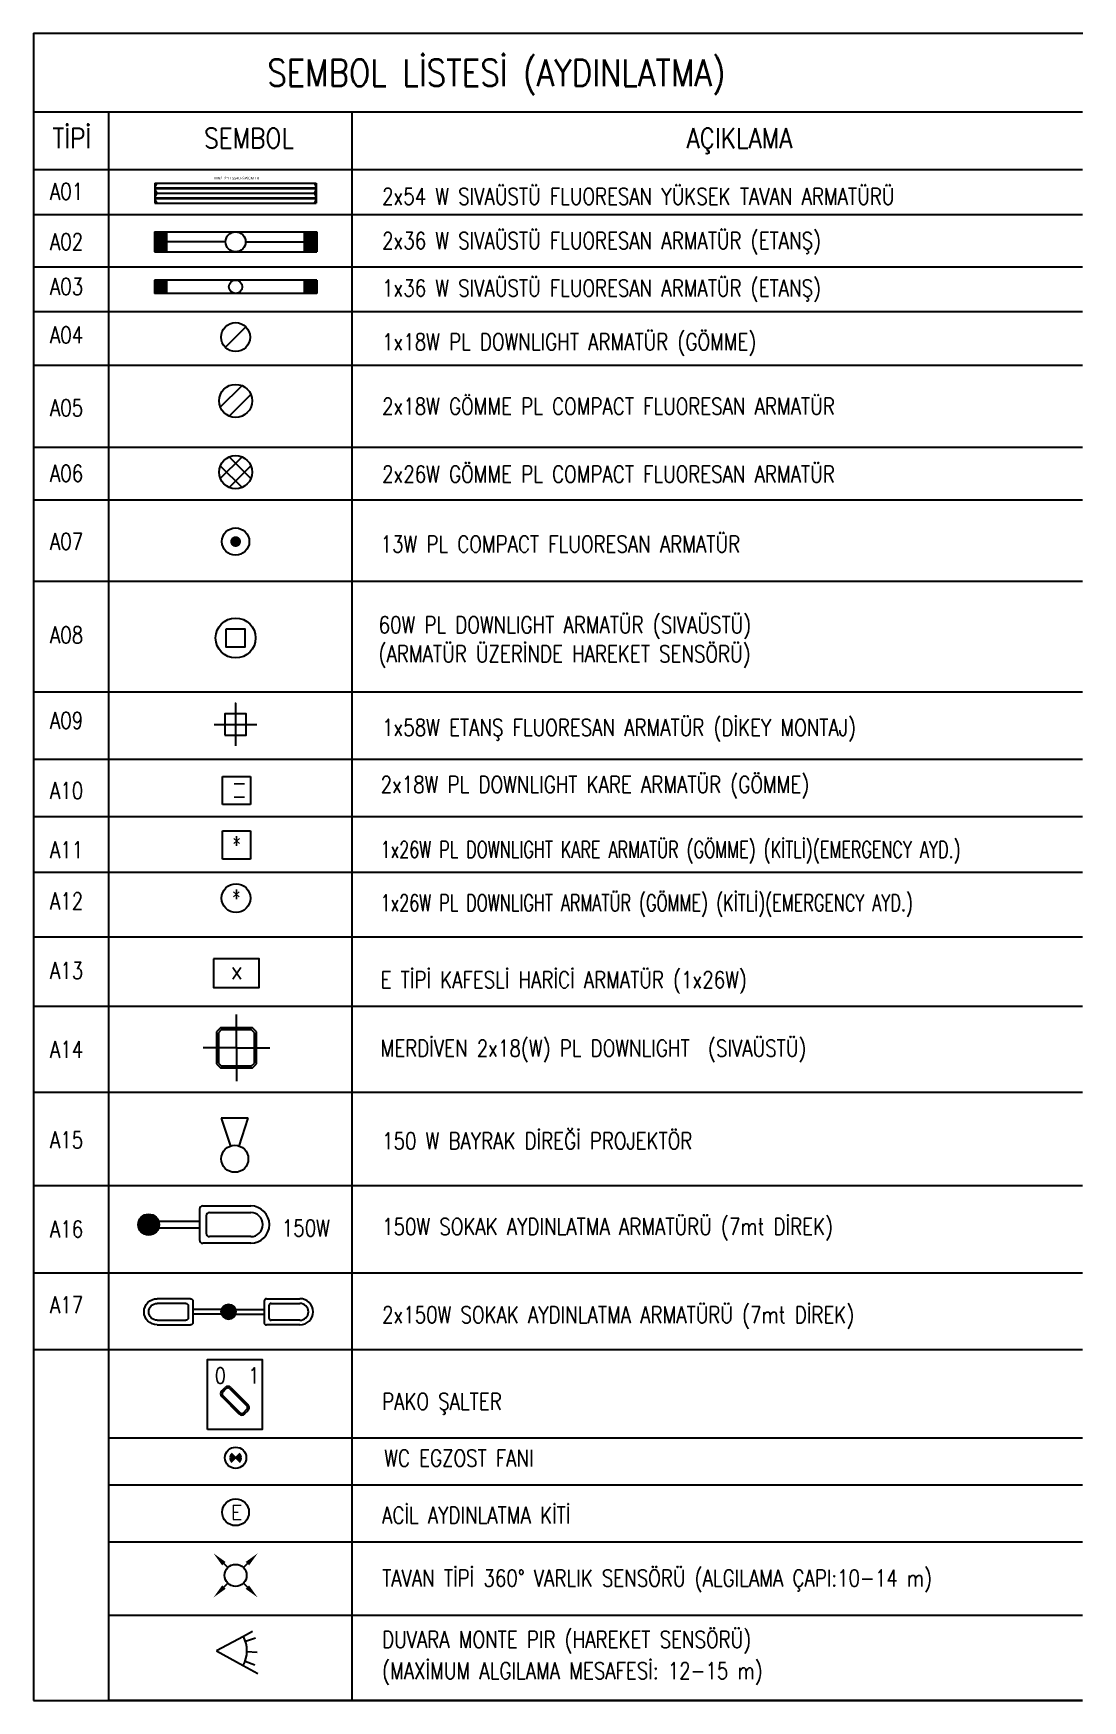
# Model space of a CAD drawing. Extents: x -1701 to 23780, y -363 to 7742.
# Drawn here: x -1701 to -915, y 2727 to 3976 of the extents above; entities that cross this region are included whole.
import ezdxf
from ezdxf.enums import TextEntityAlignment as Align

# ---------------------------------------------------------------- set-up
doc = ezdxf.new("R2010")
doc.units = 0
doc.header["$LTSCALE"] = 25
doc.header["$MEASUREMENT"] = 0
for name, color, linetype, lineweight in [('E-13W PL COMPACT FLUORESAN ARMATÜR', 7, 'Continuous', 30), ('E-150 W PROJEKTÖR', 7, 'Continuous', 30), ('E-1x18W PL DOWNLIGHT ARMATÜR (GÖMME)', 7, 'Continuous', 30), ('E-1x26W PL DOWNLIGHT ARMATÜR (GÖMME) (KİTLİ)', 7, 'Continuous', 30), ('E-1x26W PL DOWNLIGHT KARE ARMATÜR (GÖMME) (KİTLİ)', 7, 'Continuous', 30), ('E-1x36 W SIVAÜSTÜ FLUORESAN ARMATÜR (ETANŞ)', 7, 'Continuous', 30), ('E-1x58W ETANŞ FLUORESAN ARMATÜR (DİKEY MONTAJ)', 7, 'Continuous', 30), ('E-2x18(W) PL DOWNLIGHT ARMATÜR (SIVAÜSTÜ)', 7, 'Continuous', 30), ('E-2x18W GÖMME PL COMPACT FLUORESAN ARMATÜR', 7, 'Continuous', 30), ('E-2x18W PL DOWNLIGHT KARE ARMATÜR (GÖMME)', 7, 'Continuous', 30), ('E-2x26W GÖMME PL COMPACT FLUORESAN ARMATÜR', 7, 'Continuous', 30), ('E-2x36 W SIVAÜSTÜ FLUORESAN ARMATÜR (ETANŞ)', 7, 'Continuous', 30), ('E-2x54 W SIVAÜSTÜ FLUORESAN YÜKSEK TAVAN ARMATÜRÜ', 7, 'Continuous', 30), ('E-60W PL DOWNLIGHT ARMATÜR (SIVAÜSTÜ)', 7, 'Continuous', 30), ('E-ACİL AYDINLATMA KİTİ', 7, 'Continuous', 30), ('E-DUVARA MONTE PIR (HAREKET SENSÖRÜ)', 7, 'Continuous', 30), ('E-E TİPİ HARİCİ ARMATÜR (26W)', 7, 'Continuous', 30), ('E-PAKO ŞALTER', 7, 'Continuous', 30), ('E-SOKAK AYDINLATMA ARMATÜRÜ', 7, 'Continuous', 30), ('E-TAVAN TİPİ 360° VARLIK SENSÖRÜ (ALGILAMA ÇAPI 10 14 m)', 7, 'Continuous', 30), ('E-WC ASPİRATÖR', 7, 'Continuous', 30), ('E-YAZI', 7, 'Continuous', 30)]:
    doc.layers.add(name, color=color, linetype=linetype, lineweight=lineweight)
doc.styles.add('Arial', font='arial.ttf', dxfattribs={"height": 2.5})
doc.styles.add('E-YAZI', font='txttw.shx')

# ---------------------------------------------------------------- blocks, each defined once
blk = doc.blocks.new('1x26W PL DOWNLIGHT KARE ARMATÜR (GÖMME) (KİTLİ)')
at = {"layer": 'E-1x26W PL DOWNLIGHT KARE ARMATÜR (GÖMME) (KİTLİ)', "color": 4}
for p, q in [((-10.5, 21), (10.5, 21)), ((-10.5, 0), (-10.5, 21)), ((10.5, 21), (10.5, 0)), ((10.5, 0), (-10.5, 0))]:
    blk.add_line(p, q, dxfattribs=at)
at = {"layer": 'E-1x26W PL DOWNLIGHT KARE ARMATÜR (GÖMME) (KİTLİ)', "color": 7, "style": 'E-YAZI', "width": 0.8}
blk.add_text('*', height=12.5, dxfattribs=at).set_placement((-3.3, 4.6))
blk = doc.blocks.new('E-1x26W PL DOWNLIGHT ARMATÜR (GÖMME) (KİTLİ)')
at = {"layer": 'E-1x26W PL DOWNLIGHT ARMATÜR (GÖMME) (KİTLİ)', "color": 4}
blk.add_ellipse((0, 0), major_axis=(-10.8, 0), ratio=1, start_param=3.1418, end_param=9.424985, dxfattribs=at)
at = {"layer": 'E-1x26W PL DOWNLIGHT ARMATÜR (GÖMME) (KİTLİ)', "color": 7, "style": 'E-YAZI', "width": 0.8}
blk.add_text('*', height=12.5, dxfattribs=at).set_placement((-3.1, -6.1))
blk = doc.blocks.new('E-E TİPİ HARİCİ ARMATÜR (26W)')
at = {"layer": 'E-E TİPİ HARİCİ ARMATÜR (26W)', "color": 4}
blk.add_lwpolyline([(-17.1, 21.6), (-17.1, 0), (17.1, 0), (17.1, 21.6)], close=True, dxfattribs=at)
at = {"layer": 'E-E TİPİ HARİCİ ARMATÜR (26W)', "color": 7, "style": 'E-YAZI'}
blk.add_text('x', height=12.8, rotation=0, dxfattribs=at).set_placement((-4.4, 6.4))
blk = doc.blocks.new('100_2x26W GÖMME PL COMPACT FLUORESAN ARMATÜR')
at = {"layer": 'E-2x26W GÖMME PL COMPACT FLUORESAN ARMATÜR', "color": 7}
for p, q in [((-1.43, -0.6), (0.6, 1.43)), ((-1.43, 0.6), (0.6, -1.43)), ((-0.6, 1.43), (1.43, -0.6)), ((-0.6, -1.43), (1.43, 0.6))]:
    blk.add_line(p, q, dxfattribs=at)
at = {"layer": 'E-2x26W GÖMME PL COMPACT FLUORESAN ARMATÜR', "color": 4}
blk.add_circle((0, 0), 1.55, dxfattribs=at)
blk = doc.blocks.new('100_1x58W ETANŞ FLUORESAN ARMATÜR (DİKEY MONTAJ)')
at = {"layer": 'E-1x58W ETANŞ FLUORESAN ARMATÜR (DİKEY MONTAJ)', "color": 4}
for points in [[(0, 2), (0, 2), (0, -2)], [(-2, 0), (2, 0)], [(-1, -1), (1, -1), (1, 1), (-1, 1), (-1, -1)]]:
    blk.add_lwpolyline(points, dxfattribs=at)
blk = doc.blocks.new('100_60W PL DOWNLIGHT ARMATÜR (SIVAÜSTÜ)')
at = {"layer": 'E-60W PL DOWNLIGHT ARMATÜR (SIVAÜSTÜ)', "color": 3}
blk.add_lwpolyline([(-0.87, 0.87), (0.87, 0.87), (0.87, -0.87), (-0.87, -0.87)], close=True, dxfattribs=at)
at = {"layer": 'E-60W PL DOWNLIGHT ARMATÜR (SIVAÜSTÜ)', "color": 4}
blk.add_circle((0, 0), 1.87, dxfattribs=at)
blk = doc.blocks.new('100_2x18W GÖMME PL COMPACT FLUORESAN ARMATÜR')
at = {"layer": 'E-2x18W GÖMME PL COMPACT FLUORESAN ARMATÜR', "color": 7}
for p, q in [((-1.43, -0.6), (0.6, 1.43)), ((-0.6, -1.43), (1.43, 0.6))]:
    blk.add_line(p, q, dxfattribs=at)
at = {"layer": 'E-2x18W GÖMME PL COMPACT FLUORESAN ARMATÜR', "color": 4}
blk.add_circle((0, 0), 1.55, dxfattribs=at)
blk = doc.blocks.new('100_13W PL COMPACT FLUORESAN ARMATÜR')
at = {"layer": 'E-13W PL COMPACT FLUORESAN ARMATÜR', "color": 4, "const_width": 0.5}
blk.add_lwpolyline([(-0.25, 0, 1), (0.25, 0, 1)], format="xyb", close=True, dxfattribs=at)
at = {"layer": 'E-13W PL COMPACT FLUORESAN ARMATÜR', "color": 4}
blk.add_ellipse((0, 0), major_axis=(-1.28, 0), ratio=1, start_param=3.1418, end_param=9.424985, dxfattribs=at)
blk = doc.blocks.new('100_ACİL AYDINLATMA KİTİ')
at = {"layer": 'E-ACİL AYDINLATMA KİTİ', "color": 3}
blk.add_circle((0, 0), 1.25, dxfattribs=at)
at = {"layer": 'E-ACİL AYDINLATMA KİTİ', "color": 3, "style": 'E-YAZI'}
blk.add_text('E', height=1.34, dxfattribs=at).set_placement((-0.45, -0.69))
blk = doc.blocks.new('100_TAVAN TİPİ 360° VARLIK SENSÖRÜ (ALGILAMA ÇAPI 10 14 m)')
at = {"layer": 'E-TAVAN TİPİ 360° VARLIK SENSÖRÜ (ALGILAMA ÇAPI 10 14 m)', "color": 3}
for p, q in [((-1.1, 1.1), (-0.73, 0.73)), ((1.1, 1.1), (0.73, 0.73)), ((-1.1, -1.1), (-0.73, -0.73)), ((1.1, -1.1), (0.73, -0.73))]:
    blk.add_line(p, q, dxfattribs=at)
at = {"layer": 'E-TAVAN TİPİ 360° VARLIK SENSÖRÜ (ALGILAMA ÇAPI 10 14 m)', "color": 4}
blk.add_circle((0, 0), 1.03, dxfattribs=at)
at = {"layer": 'E-TAVAN TİPİ 360° VARLIK SENSÖRÜ (ALGILAMA ÇAPI 10 14 m)', "color": 3}
for points in [[(-1.26, 0.94), (-0.94, 1.26), (-2.06, 2.06)], [(1.26, 0.94), (0.94, 1.26), (2.06, 2.06)], [(-1.26, -0.94), (-0.94, -1.26), (-2.06, -2.06)], [(1.26, -0.94), (0.94, -1.26), (2.06, -2.06)]]:
    blk.add_solid(points, dxfattribs=at)
blk = doc.blocks.new('100_DUVARA MONTE PIR (HAREKET SENSÖRÜ)')
at = {"layer": 'E-DUVARA MONTE PIR (HAREKET SENSÖRÜ)', "color": 4}
for p, q in [((2.72, 0.89), (0, 0)), ((0, 0), (2.23, -1.79)), ((3.64, 1.19), (2.72, 0.89)), ((3.8, 0.53), (2.83, 0.39)), ((3.31, -1.94), (2.47, -1.44)), ((3.75, -0.8), (2.8, -0.59)), ((2.23, -1.79), (3.45, -2.76))]:
    blk.add_line(p, q, dxfattribs=at)
blk.add_arc((0, 0), 2.86, 321.3229, 18.1202, dxfattribs=at)
blk = doc.blocks.new('10_WC ASPİRATÖR')
at = {"layer": 'E-WC ASPİRATÖR', "color": 3}
for p, q in [((-4.2, 4.2), (4.2, -4.2)), ((-4.2, -4.2), (4.2, 4.2))]:
    blk.add_line(p, q, dxfattribs=at)
at = {"layer": 'E-WC ASPİRATÖR', "color": 3, "const_width": 6}
for points in [[(-2.1, 2.1, 0.198912), (-3, 0, 0.198912), (-2.1, -2.1, 0.198912)], [(2.1, -2.1, 0.198912), (3, 0, 0.198912), (2.1, 2.1)]]:
    blk.add_lwpolyline(points, format="xyb", dxfattribs=at)
at = {"layer": 'E-WC ASPİRATÖR', "color": 4}
blk.add_circle((0, 0), 10, dxfattribs=at)
blk = doc.blocks.new('100_1x18W PL DOWNLIGHT ARMATÜR (GÖMME)')
at = {"layer": 'E-1x18W PL DOWNLIGHT ARMATÜR (GÖMME)', "color": 7}
blk.add_line((-1.1, -1.1), (1.1, 1.1), dxfattribs=at)
at = {"layer": 'E-1x18W PL DOWNLIGHT ARMATÜR (GÖMME)', "color": 4}
blk.add_ellipse((0, 0), major_axis=(-1.55, 0), ratio=1, start_param=3.1418, end_param=9.424985, dxfattribs=at)
blk = doc.blocks.new('100_150 W PROJEKTÖR')
at = {"layer": 'E-150 W PROJEKTÖR', "color": 4}
for p, q in [((405, 135), (128, 43)), ((405, -135), (405, 135)), ((128, -43), (405, -135))]:
    blk.add_line(p, q, dxfattribs=at)
blk.add_circle((0, 0), 135, dxfattribs=at)
blk = doc.blocks.new('SOKAK AYDINLATMA ARMATÜRÜ')
at = {"layer": 'E-SOKAK AYDINLATMA ARMATÜRÜ', "color": 4}
for p, q in [((-28, 81.2), (-28, 152.8)), ((-18, 91.2), (-18, 152.8)), ((18, 152.8), (18, 91.2)), ((28, 152.8), (28, 81.2)), ((-23, 76.2), (23, 76.2)), ((-13, 86.2), (13, 86.2)), ((-5, 0), (-5, 76.2)), ((5, 0), (5, 76.2))]:
    blk.add_line(p, q, dxfattribs=at)
at = {"layer": 'E-SOKAK AYDINLATMA ARMATÜRÜ', "color": 4, "const_width": 15.7}
blk.add_lwpolyline([(0, -7.9, 1), (0, 7.9, 1)], format="xyb", close=True, dxfattribs=at)
at = {"layer": 'E-SOKAK AYDINLATMA ARMATÜRÜ', "color": 4}
blk.add_circle((0, 0), 15.7, dxfattribs=at)
for centre, radius, start, end in [((0, 152.8), 28, 0, 180), ((0, 152.8), 18, 0, 180), ((-23, 81.2), 5, 180, 270), ((-13, 91.2), 5, 180, 270), ((13, 91.2), 5, 270, 0), ((23, 81.2), 5, 270, 0)]:
    blk.add_arc(centre, radius, start, end, dxfattribs=at)
blk = doc.blocks.new('1 50 1x36 W SIVAÜSTÜ FLUORESAN ARMATÜR (ETANŞ)')
at = {"layer": 'E-1x36 W SIVAÜSTÜ FLUORESAN ARMATÜR (ETANŞ)', "color": 4}
for p, q in [((-60.8, 5), (-60.8, -5)), ((60.8, 5), (-60.8, 5)), ((60.8, 5), (60.8, -5)), ((60.8, -5), (-60.8, -5))]:
    blk.add_line(p, q, dxfattribs=at)
at = {"layer": 'E-1x36 W SIVAÜSTÜ FLUORESAN ARMATÜR (ETANŞ)'}
blk.add_line((60.7, -5), (60.8, -5), dxfattribs=at)
at = {"layer": 'E-1x36 W SIVAÜSTÜ FLUORESAN ARMATÜR (ETANŞ)', "color": 4}
blk.add_circle((0, 0), 5, dxfattribs=at)
for points in [[(-60.8, 5), (-50.8, 5), (-60.8, -5), (-50.8, -5)], [(60.8, 5), (50.8, 5), (60.8, -5), (50.8, -5)]]:
    blk.add_solid(points, dxfattribs=at)
blk = doc.blocks.new('1 50 2x36 W SIVAÜSTÜ FLUORESAN ARMATÜR (ETANŞ)')
at = {"layer": 'E-2x36 W SIVAÜSTÜ FLUORESAN ARMATÜR (ETANŞ)', "color": 4}
for p, q in [((-60.8, 7.5), (60.8, 7.5)), ((-60.8, 7.5), (-60.8, -7.5)), ((-7.5, 0), (-60.8, 0)), ((7.5, 0), (60.8, 0)), ((60.8, 7.5), (60.8, -7.5)), ((-60.8, -7.5), (60.8, -7.5))]:
    blk.add_line(p, q, dxfattribs=at)
blk.add_circle((0, 0), 7.5, dxfattribs=at)
for points in [[(-50.8, 7.5), (-50.8, -7.5), (-60.8, 7.5), (-60.8, -7.5)], [(50.8, 7.5), (50.8, -7.5), (60.8, 7.5), (60.8, -7.5)]]:
    blk.add_solid(points, dxfattribs=at)
blk = doc.blocks.new('1 50 2x54 W SIVAÜSTÜ FLUORESAN YÜKSEK TAVAN ARMATÜRÜ')
at = {"layer": 'E-2x54 W SIVAÜSTÜ FLUORESAN YÜKSEK TAVAN ARMATÜRÜ', "color": 4}
for p, q in [((-60.4, 7.5), (60.4, 7.5)), ((-60.4, 7.5), (-60.4, -7.5)), ((-60, 0), (-7.5, 0)), ((7.5, 0), (60, 0)), ((60.4, 7.5), (60.4, 0)), ((60.4, 0), (60.4, -7.5)), ((-60.4, -7.5), (60.4, -7.5))]:
    blk.add_line(p, q, dxfattribs=at)
at = {"layer": 'E-2x54 W SIVAÜSTÜ FLUORESAN YÜKSEK TAVAN ARMATÜRÜ', "color": 7}
for p, q in [((-60.4, 0), (60.4, 0)), ((-59.6, 4), (59.7, 4)), ((-59.6, 3.5), (59.7, 3.5)), ((-59.6, -3.5), (59.7, -3.5)), ((-59.6, -4), (59.7, -4))]:
    blk.add_line(p, q, dxfattribs=at)
for centre in [(-59.6, 3.8), (-59.6, 3.7), (59.7, 3.8), (59.7, 3.7), (-59.6, -3.7), (-59.6, -3.8), (59.7, -3.7), (59.7, -3.8)]:
    blk.add_circle(centre, 0.0548, dxfattribs=at)
for centre, radius, start, end in [((-54.3, 3.7), 6.07, 141.86, 218.14), ((-59.6, 3.8), 0.258, 106.8674, 266.7612), ((-59.7, 3.7), 0.26, 289.2244, 84.4042), ((54.3, 3.7), 6.07, 321.86, 38.14), ((59.7, 3.8), 0.258, 106.8674, 266.7612), ((59.6, 3.7), 0.26, 289.2244, 84.4042), ((-54.3, -3.8), 6.07, 141.86, 218.14), ((-59.6, -3.7), 0.258, 106.8674, 266.7612), ((-59.7, -3.8), 0.26, 289.2244, 84.4042), ((54.3, -3.8), 6.07, 321.86, 38.14), ((59.7, -3.7), 0.258, 106.8674, 266.7612), ((59.6, -3.8), 0.26, 289.2244, 84.4042)]:
    blk.add_arc(centre, radius, start, end, dxfattribs=at)
at = {"layer": 'E-2x54 W SIVAÜSTÜ FLUORESAN YÜKSEK TAVAN ARMATÜRÜ', "color": 7, "style": 'Arial'}
blk.add_text('MN2  2*TL554U-SP/CM LB', height=1.975, dxfattribs=at).set_placement((-15.8, 10.2))
blk = doc.blocks.new('100_2x18(W) PL DOWNLIGHT ARMATÜR (SIVAÜSTÜ)')
at = {"layer": 'E-2x18(W) PL DOWNLIGHT ARMATÜR (SIVAÜSTÜ)', "color": 4, "ltscale": 0.4}
for q in [(0, 25), (0, 25), (-25, 0), (-25, 0), (0, -25), (25, 0), (0, -25), (25, 0)]:
    blk.add_line((0, 0), q, dxfattribs=at)
at = {"layer": 'E-2x18(W) PL DOWNLIGHT ARMATÜR (SIVAÜSTÜ)', "color": 4}
for p, q in [((-12, 15), (-15, 12)), ((-11.4, 13.5), (-13.5, 11.4)), ((12, 15), (-12, 15)), ((11.4, 13.5), (-11.4, 13.5)), ((13.5, 11.4), (11.4, 13.5)), ((15, 12), (12, 15)), ((-15, 12), (-15, -12)), ((-13.5, 11.4), (-13.5, -11.4)), ((13.5, -11.4), (13.5, 11.4)), ((15, -12), (15, 12)), ((-15, -12), (-12, -15)), ((-13.5, -11.4), (-11.4, -13.5)), ((11.4, -13.5), (13.5, -11.4)), ((12, -15), (15, -12)), ((-12, -15), (12, -15)), ((-11.4, -13.5), (11.4, -13.5))]:
    blk.add_line(p, q, dxfattribs=at)
blk = doc.blocks.new('E-2x18W PL DOWNLIGHT KARE ARMATÜR (GÖMME)')
at = {"layer": 'E-2x18W PL DOWNLIGHT KARE ARMATÜR (GÖMME)', "color": 4}
for p, q in [((-10.5, 21), (10.5, 21)), ((-10.5, 0), (-10.5, 21)), ((10.5, 21), (10.5, 0)), ((10.5, 0), (-10.5, 0))]:
    blk.add_line(p, q, dxfattribs=at)
at = {"layer": 'E-2x18W PL DOWNLIGHT KARE ARMATÜR (GÖMME)', "color": 7, "style": 'E-YAZI', "width": 0.8}
for p in [(-3.3, 10.2), (-3.3, 0.3)]:
    blk.add_text('-', height=12.5, dxfattribs=at).set_placement(p)
blk = doc.blocks.new('PAKO ŞALTER')
at = {"layer": 'E-PAKO ŞALTER', "color": 254}
for p, q in [((-16.4, 48.2), (-12.1, 52.4)), ((-15, 46.8), (-10.7, 51)), ((-15, 42.5), (6.6, 20.9)), ((-6.5, 51), (15.1, 29.4)), ((-5.1, 52.4), (16.5, 30.8)), ((-16.4, 41.1), (5.2, 19.5)), ((10.9, 20.9), (15.1, 25.2)), ((12.3, 19.5), (16.5, 23.8))]:
    blk.add_line(p, q, dxfattribs=at)
at = {"layer": 'E-PAKO ŞALTER', "color": 3}
blk.add_lwpolyline([(-34.1, 0), (-34.1, 87.6), (34.1, 87.6), (34.1, 0)], close=True, dxfattribs=at)
at = {"layer": 'E-PAKO ŞALTER', "color": 254}
for centre, radius, start, end in [((-12.8, 44.7), 5, 135, 225), ((-12.8, 44.7), 3, 135, 225), ((-8.6, 48.9), 5, 45, 135), ((-8.6, 48.9), 3, 45, 135), ((8.8, 23.1), 3, 225, 315), ((13, 27.3), 3, 315, 45), ((13, 27.3), 5, 315, 45), ((8.8, 23.1), 5, 225, 315)]:
    blk.add_arc(centre, radius, start, end, dxfattribs=at)
at = {"layer": 'E-PAKO ŞALTER', "color": 254, "style": 'E-YAZI', "width": 0.8}
for s, p in [('0', (-24.9, 57.3)), ('1', (16.9, 57.3))]:
    blk.add_text(s, height=20, dxfattribs=at).set_placement(p)

msp = doc.modelspace()

# ---------------------------------------------------------------- linework, layer by layer
at = {"layer": 'E-YAZI', "color": 4}
for p, q in [((-1701, 3976.1), (-915.3, 3976.1)), ((-1701, 3976.1), (-1701, 2727)), ((-1701, 3917.2), (-915.4, 3917.2))]:
    msp.add_line(p, q, dxfattribs=at)
at = {"layer": 'E-YAZI', "color": 7}
for p, q in [((-1644.8, 3917.2), (-1644.8, 2727)), ((-1462.5, 3917.2), (-1462.5, 2727)), ((-1701, 3874), (-915.5, 3874)), ((-915.5, 3840.2), (-1701, 3840.2)), ((-915.5, 3801), (-1701, 3801)), ((-915.5, 3767.5), (-1701, 3767.5)), ((-915.5, 3767.5), (-1701, 3767.5)), ((-915.5, 3727.3), (-1701, 3727.3)), ((-915.5, 3727.3), (-1701, 3727.3)), ((-915.5, 3665.8), (-1701, 3665.8)), ((-915.5, 3665.8), (-1701, 3665.8)), ((-915.5, 3626.4), (-1701, 3626.4)), ((-915.5, 3626.4), (-1701, 3626.4)), ((-915.5, 3565.3), (-1701, 3565.3)), ((-915.5, 3565.3), (-1701, 3565.3)), ((-915.5, 3482.4), (-1701, 3482.4)), ((-915.5, 3482.4), (-1701, 3482.4)), ((-915.5, 3432), (-1701, 3432)), ((-915.5, 3432), (-1701, 3432)), ((-915.5, 3389.1), (-1701, 3389.1)), ((-915.5, 3347.5), (-1701, 3347.5)), ((-915.5, 3299), (-1701, 3299)), ((-915.5, 3247.1), (-1701, 3247.1)), ((-915.5, 3182.6), (-1701, 3182.6)), ((-915.5, 3112.7), (-1701, 3112.7)), ((-915.5, 3112.7), (-1701, 3112.7)), ((-915.5, 3047.3), (-1701, 3047.3)), ((-915.5, 2989.8), (-1701, 2989.8)), ((-915.5, 2923.7), (-1644.8, 2923.7)), ((-915.5, 2888.5), (-1644.8, 2888.5)), ((-915.5, 2888.5), (-1644.8, 2888.5)), ((-915.5, 2845.6), (-1644.8, 2845.6)), ((-915.5, 2790.7), (-1644.8, 2790.7)), ((-1701, 2727), (-915.5, 2727)), ((-915.5, 2727), (-1644.8, 2727)), ((-915.5, 2727), (-1462.5, 2727))]:
    msp.add_line(p, q, dxfattribs=at)

# ---------------------------------------------------------------- block references
at = {"layer": 'E-13W PL COMPACT FLUORESAN ARMATÜR', "xscale": 8, "yscale": 8, "zscale": 8}
msp.add_blockref('100_13W PL COMPACT FLUORESAN ARMATÜR', (-1549.6, 3595.3), dxfattribs=at)
at = {"layer": 'E-150 W PROJEKTÖR', "color": 4, "xscale": 0.075, "yscale": 0.075, "zscale": 0.075, "rotation": 90}
msp.add_blockref('100_150 W PROJEKTÖR', (-1550.2, 3132.9), dxfattribs=at)
at = {"layer": 'E-1x18W PL DOWNLIGHT ARMATÜR (GÖMME)', "xscale": 7, "yscale": 7, "zscale": 7}
msp.add_blockref('100_1x18W PL DOWNLIGHT ARMATÜR (GÖMME)', (-1549.6, 3748.5), dxfattribs=at)
at = {"layer": 'E-1x26W PL DOWNLIGHT ARMATÜR (GÖMME) (KİTLİ)', "color": 6}
msp.add_blockref('E-1x26W PL DOWNLIGHT ARMATÜR (GÖMME) (KİTLİ)', (-1549.3, 3328.2), dxfattribs=at)
at = {"layer": 'E-1x26W PL DOWNLIGHT KARE ARMATÜR (GÖMME) (KİTLİ)', "color": 6}
msp.add_blockref('1x26W PL DOWNLIGHT KARE ARMATÜR (GÖMME) (KİTLİ)', (-1549, 3357.5), dxfattribs=at)
at = {"layer": 'E-1x36 W SIVAÜSTÜ FLUORESAN ARMATÜR (ETANŞ)', "color": 6}
msp.add_blockref('1 50 1x36 W SIVAÜSTÜ FLUORESAN ARMATÜR (ETANŞ)', (-1549.6, 3786.2), dxfattribs=at)
at = {"layer": 'E-1x58W ETANŞ FLUORESAN ARMATÜR (DİKEY MONTAJ)', "xscale": 8, "yscale": 8, "zscale": 8}
msp.add_blockref('100_1x58W ETANŞ FLUORESAN ARMATÜR (DİKEY MONTAJ)', (-1549.6, 3458.3), dxfattribs=at)
at = {"layer": 'E-2x18(W) PL DOWNLIGHT ARMATÜR (SIVAÜSTÜ)', "color": 6}
msp.add_blockref('100_2x18(W) PL DOWNLIGHT ARMATÜR (SIVAÜSTÜ)', (-1549, 3216), dxfattribs=at)
at = {"layer": 'E-2x18W GÖMME PL COMPACT FLUORESAN ARMATÜR', "xscale": 8, "yscale": 8, "zscale": 8}
msp.add_blockref('100_2x18W GÖMME PL COMPACT FLUORESAN ARMATÜR', (-1549.6, 3700.7), dxfattribs=at)
at = {"layer": 'E-2x18W PL DOWNLIGHT KARE ARMATÜR (GÖMME)', "color": 6}
msp.add_blockref('E-2x18W PL DOWNLIGHT KARE ARMATÜR (GÖMME)', (-1549, 3398.3), dxfattribs=at)
at = {"layer": 'E-2x26W GÖMME PL COMPACT FLUORESAN ARMATÜR', "xscale": 8, "yscale": 8, "zscale": 8}
msp.add_blockref('100_2x26W GÖMME PL COMPACT FLUORESAN ARMATÜR', (-1549.6, 3647.3), dxfattribs=at)
at = {"layer": 'E-2x36 W SIVAÜSTÜ FLUORESAN ARMATÜR (ETANŞ)', "color": 6}
msp.add_blockref('1 50 2x36 W SIVAÜSTÜ FLUORESAN ARMATÜR (ETANŞ)', (-1549.6, 3819.9), dxfattribs=at)
at = {"layer": 'E-2x54 W SIVAÜSTÜ FLUORESAN YÜKSEK TAVAN ARMATÜRÜ', "color": 6}
msp.add_blockref('1 50 2x54 W SIVAÜSTÜ FLUORESAN YÜKSEK TAVAN ARMATÜRÜ', (-1549.6, 3856.4), dxfattribs=at)
at = {"layer": 'E-60W PL DOWNLIGHT ARMATÜR (SIVAÜSTÜ)', "xscale": 8, "yscale": 8, "zscale": 8}
msp.add_blockref('100_60W PL DOWNLIGHT ARMATÜR (SIVAÜSTÜ)', (-1549.6, 3523.1), dxfattribs=at)
at = {"layer": 'E-ACİL AYDINLATMA KİTİ', "xscale": 8, "yscale": 8, "zscale": 8}
msp.add_blockref('100_ACİL AYDINLATMA KİTİ', (-1549.6, 2868.1), dxfattribs=at)
at = {"layer": 'E-DUVARA MONTE PIR (HAREKET SENSÖRÜ)', "xscale": 8, "yscale": 8, "zscale": 8, "rotation": 9.903043331148533}
msp.add_blockref('100_DUVARA MONTE PIR (HAREKET SENSÖRÜ)', (-1564, 2764.3), dxfattribs=at)
at = {"layer": 'E-E TİPİ HARİCİ ARMATÜR (26W)', "color": 6}
msp.add_blockref('E-E TİPİ HARİCİ ARMATÜR (26W)', (-1549, 3261.2), dxfattribs=at)
at = {"layer": 'E-PAKO ŞALTER', "color": 6, "xscale": 0.6000000000000001, "yscale": 0.6000000000000001, "zscale": 0.6000000000000001}
msp.add_blockref('PAKO ŞALTER', (-1550.2, 2930.1), dxfattribs=at)
at = {"layer": 'E-SOKAK AYDINLATMA ARMATÜRÜ', "color": 6}
for p, xscale, yscale, zscale, rotation in [((-1614.7, 3083.6), 0.5, 0.5, 0.5, 270), ((-1554.9, 3018.3), -0.35, 0.35, 0.35, 90), ((-1554.9, 3018.3), 0.35, 0.35, 0.35, 270)]:
    msp.add_blockref('SOKAK AYDINLATMA ARMATÜRÜ', p, dxfattribs=dict(at, xscale=xscale, yscale=yscale, zscale=zscale, rotation=rotation))
at = {"layer": 'E-TAVAN TİPİ 360° VARLIK SENSÖRÜ (ALGILAMA ÇAPI 10 14 m)', "xscale": 8, "yscale": 8, "zscale": 8}
msp.add_blockref('100_TAVAN TİPİ 360° VARLIK SENSÖRÜ (ALGILAMA ÇAPI 10 14 m)', (-1549.6, 2820.8), dxfattribs=at)
at = {"layer": 'E-WC ASPİRATÖR', "color": 6, "xscale": 0.8, "yscale": 0.8, "zscale": 0.8}
msp.add_blockref('10_WC ASPİRATÖR', (-1549.6, 2908.9), dxfattribs=at)

# ---------------------------------------------------------------- texts
at = {"layer": 'E-YAZI', "color": 4, "style": 'E-YAZI', "width": 0.85}
for s, height, p in [('SEMBOL LİSTESİ (AYDINLATMA)', 20, (-1354.4, 3946.6)), ('TİPİ', 15, (-1672.2, 3897.5)), ('SEMBOL', 15, (-1539.6, 3897.5)), ('AÇIKLAMA', 15, (-1172.4, 3897.5))]:
    msp.add_text(s, height=height, dxfattribs=at).set_placement(p, align=Align.MIDDLE_CENTER)
at = {"layer": 'E-YAZI', "color": 3, "style": 'E-YAZI'}
for s, width, p in [('A01', 0.8, (-1688.6, 3851.4)), ('2x54 W SIVAÜSTÜ FLUORESAN YÜKSEK TAVAN ARMATÜRÜ', 0.8, (-1439.9, 3847.7)), ('A02', 0.8, (-1688.6, 3813.7)), ('2x36 W SIVAÜSTÜ FLUORESAN ARMATÜR (ETANŞ)', 0.8, (-1439.9, 3814.5)), ('A03', 0.8, (-1688.6, 3780.2)), ('1x36 W SIVAÜSTÜ FLUORESAN ARMATÜR (ETANŞ)', 0.8, (-1439.9, 3779)), ('A04', 0.8, (-1688.6, 3743.9)), ('1x18W PL DOWNLIGHT ARMATÜR (GÖMME)', 0.8, (-1439.9, 3738.7)), ('A05', 0.8, (-1688.6, 3689.3)), ('2x18W GÖMME PL COMPACT FLUORESAN ARMATÜR', 0.8, (-1439.9, 3690.4)), ('A06', 0.8, (-1688.6, 3640.2)), ('2x26W GÖMME PL COMPACT FLUORESAN ARMATÜR', 0.8, (-1439.9, 3639.6)), ('A07', 0.8, (-1688.6, 3589.2)), ('13W PL COMPACT FLUORESAN ARMATÜR', 0.8, (-1441, 3587.2)), ('60W PL DOWNLIGHT ARMATÜR (SIVAÜSTÜ)', 0.8, (-1442.5, 3526.7)), ('A08', 0.8, (-1688.6, 3519.1)), ('(ARMATÜR ÜZERİNDE HAREKET SENSÖRÜ)', 0.8, (-1442.5, 3505)), ('A09', 0.8, (-1688.6, 3455.1)), ('1x58W ETANŞ FLUORESAN ARMATÜR (DİKEY MONTAJ)', 0.8, (-1439.9, 3449.8)), ('A10', 0.8, (-1688.6, 3402.5)), ('2x18W PL DOWNLIGHT KARE ARMATÜR (GÖMME) ', 0.8, (-1441, 3407.1)), ('1x26W PL DOWNLIGHT KARE ARMATÜR (GÖMME) (KİTLİ)(EMERGENCY AYD.)', 0.7, (-1441, 3358.3)), ('A11', 0.8, (-1688.6, 3358.1)), ('A12', 0.8, (-1688.6, 3319.8)), ('1x26W PL DOWNLIGHT ARMATÜR (GÖMME) (KİTLİ)(EMERGENCY AYD.)', 0.7, (-1441, 3318.4)), ('A13', 0.8, (-1688.6, 3267.7)), ('E TİPİ KAFESLİ HARİCİ ARMATÜR (1x26W)', 0.8, (-1441, 3260.8)), ('MERDİVEN 2x18(W) PL DOWNLIGHT  (SIVAÜSTÜ)', 0.8, (-1441, 3209.5)), ('A14', 0.8, (-1688.6, 3208.6)), ('A15', 0.8, (-1688.6, 3140.8)), ('150 W BAYRAK DİREĞİ PROJEKTÖR', 0.8, (-1439.9, 3140.1)), ('A16', 0.8, (-1688.6, 3074)), ('150W', 0.8, (-1515, 3074.8)), ('150W SOKAK AYDINLATMA ARMATÜRÜ (7mt DİREK)', 0.8, (-1439.9, 3075.9)), ('A17', 0.8, (-1688.6, 3017.2)), ('2x150W SOKAK AYDINLATMA ARMATÜRÜ (7mt DİREK)', 0.8, (-1439.9, 3009.8)), ('PAKO ŞALTER', 0.8, (-1439.9, 2944.9)), ('WC EGZOST FANI', 0.8, (-1438.3, 2902.4)), ('ACİL AYDINLATMA KİTİ', 0.8, (-1439.9, 2859.6)), ('TAVAN TİPİ 360%%D VARLIK SENSÖRÜ (ALGILAMA ÇAPI:10-14 m)', 0.8, (-1439.9, 2812.5)), ('DUVARA MONTE PIR (HAREKET SENSÖRÜ)', 0.8, (-1439.9, 2766.5)), ('(MAXİMUM ALGILAMA MESAFESİ: 12-15 m)', 0.8, (-1439.9, 2743.1))]:
    msp.add_text(s, height=12.5, dxfattribs=dict(at, width=width)).set_placement(p)

doc.saveas('drawing.dxf')
